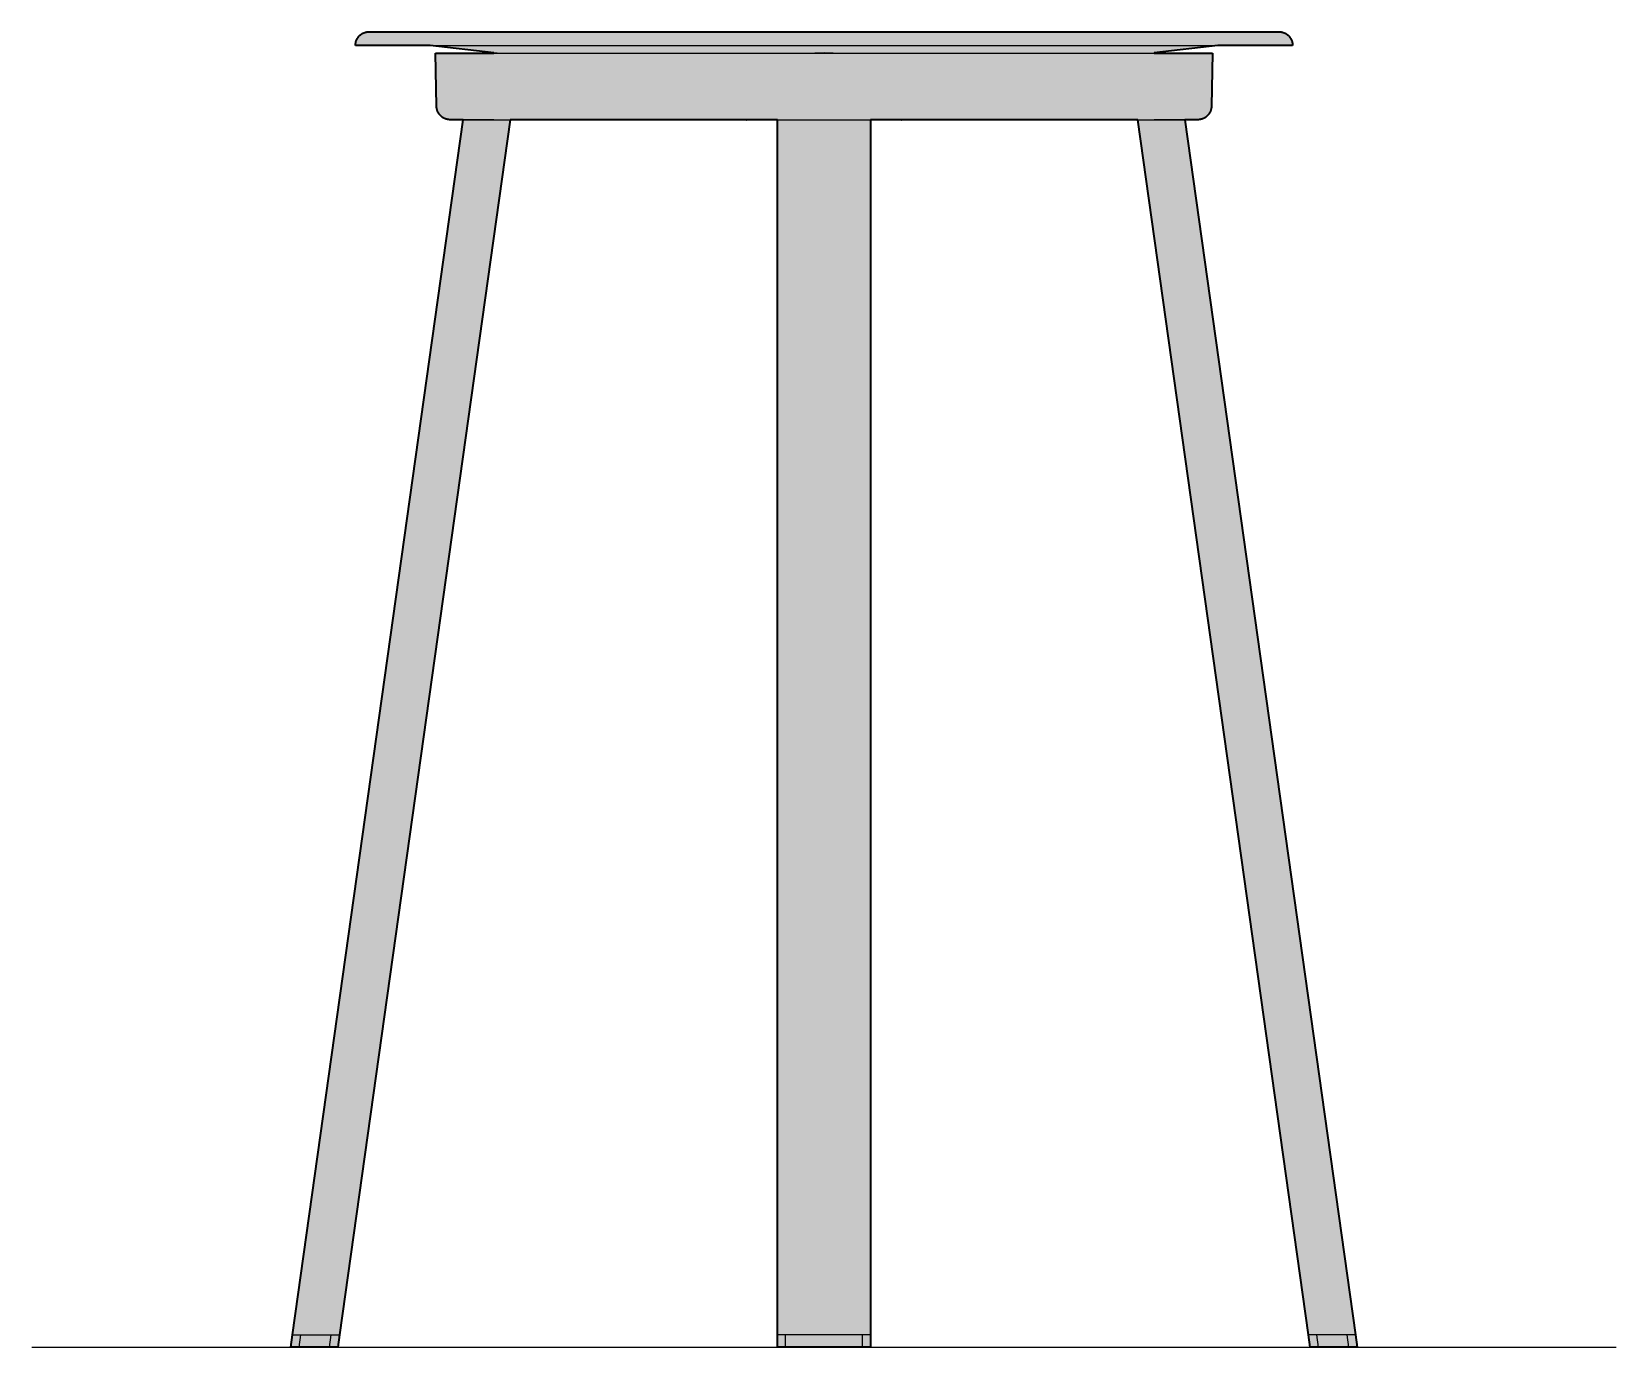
# Model space of a CAD drawing. Header units: millimetres. Extents: x 0 to 1155, y 0 to 480.
# Drawn here: x 0 to 578, y 0 to 480 of the extents above; entities that cross this region are included whole.
import ezdxf

# ---------------------------------------------------------------- set-up
doc = ezdxf.new("R2010")
doc.units = ezdxf.units.MM
doc.layers.add('Blocks', color=7, linetype='Continuous')
doc.layers.add('Blocks$Fill', color=7, linetype='Continuous', true_color=0xffffff)
doc.layers.add('Blocks$Inner', color=7, linetype='Continuous', lineweight=25, true_color=0x007f00)
doc.layers.add('Blocks$Outline', color=7, linetype='Continuous', lineweight=35, true_color=0xff3f3f)

# ---------------------------------------------------------------- blocks, each defined once
blk = doc.blocks.new('Revolver Stool Side')
at = {"layer": 'Blocks$Fill', "extrusion": (0, 0, -1)}
blk.add_hatch(color=256, dxfattribs=at).paths.add_polyline_path([(455.16, 480.05), (123.16, 480.05), (122.99, 480.05), (122.81, 480.04), (122.64, 480.03), (122.47, 480), (122.3, 479.98), (122.12, 479.94), (121.95, 479.9), (121.79, 479.86), (121.62, 479.81), (121.45, 479.75), (121.29, 479.69), (121.13, 479.62), (120.97, 479.55), (120.82, 479.47), (120.66, 479.38), (120.51, 479.29), (120.37, 479.2), (120.22, 479.1), (120.09, 478.99), (119.95, 478.88), (119.82, 478.77), (119.69, 478.65), (119.57, 478.53), (119.45, 478.4), (119.33, 478.27), (119.22, 478.13), (119.12, 477.99), (119.02, 477.85), (118.92, 477.7), (118.83, 477.55), (118.75, 477.4), (118.67, 477.24), (118.6, 477.09), (118.53, 476.93), (118.47, 476.76), (118.41, 476.6), (118.36, 476.43), (118.31, 476.26), (118.27, 476.09), (118.24, 475.92), (118.21, 475.75), (118.19, 475.58), (118.18, 475.4), (118.17, 475.23), (118.16, 475.05), (145.39, 475.05), (168.66, 472.35), (168.66, 472.23), (150.41, 472.23), (147.47, 472.17), (147.41, 472.17), (147.76, 452.85), (147.76, 452.68), (147.78, 452.51), (147.79, 452.34), (147.82, 452.16), (147.85, 451.99), (147.88, 451.83), (147.93, 451.66), (147.97, 451.49), (148.03, 451.33), (148.08, 451.17), (148.15, 451.01), (148.22, 450.85), (148.29, 450.69), (148.37, 450.54), (148.46, 450.39), (148.55, 450.24), (148.64, 450.1), (148.74, 449.96), (148.85, 449.82), (148.96, 449.69), (149.07, 449.56), (149.19, 449.44), (149.32, 449.31), (149.44, 449.2), (149.57, 449.09), (149.71, 448.98), (149.85, 448.88), (149.99, 448.78), (150.14, 448.68), (150.28, 448.6), (150.44, 448.51), (150.59, 448.44), (150.75, 448.36), (150.91, 448.3), (151.07, 448.24), (151.23, 448.18), (151.39, 448.13), (151.56, 448.09), (151.73, 448.05), (151.9, 448.02), (152.07, 447.99), (152.24, 447.97), (152.41, 447.95), (152.59, 447.94), (152.76, 447.94), (157.51, 447.94), (95.19, 4.5), (94.56, 0), (97.59, 0), (108.7, 0), (111.73, 0), (112.36, 4.5), (174.68, 447.94), (249.99, 447.94), (249.89, 447.84), (260.89, 447.84), (260.79, 447.94), (272.16, 447.94), (272.16, 4.5), (272.16, 0), (275.16, 0), (303.16, 0), (306.16, 0), (306.16, 4.5), (306.16, 447.94), (317.54, 447.94), (317.44, 447.84), (328.44, 447.84), (328.34, 447.94), (403.65, 447.94), (465.97, 4.5), (466.6, 0), (469.63, 0), (480.74, 0), (483.77, 0), (483.14, 4.5), (420.81, 447.94), (425.57, 447.94), (425.74, 447.94), (425.91, 447.95), (426.09, 447.97), (426.26, 447.99), (426.43, 448.02), (426.6, 448.05), (426.77, 448.09), (426.93, 448.13), (427.1, 448.18), (427.26, 448.24), (427.42, 448.3), (427.58, 448.36), (427.74, 448.44), (427.89, 448.51), (428.04, 448.6), (428.19, 448.68), (428.34, 448.78), (428.48, 448.88), (428.62, 448.98), (428.75, 449.09), (428.88, 449.2), (429.01, 449.31), (429.13, 449.44), (429.25, 449.56), (429.37, 449.69), (429.48, 449.82), (429.58, 449.96), (429.68, 450.1), (429.78, 450.24), (429.87, 450.39), (429.96, 450.54), (430.04, 450.69), (430.11, 450.85), (430.18, 451.01), (430.24, 451.17), (430.3, 451.33), (430.36, 451.49), (430.4, 451.66), (430.44, 451.83), (430.48, 451.99), (430.51, 452.16), (430.53, 452.34), (430.55, 452.51), (430.56, 452.68), (430.57, 452.85), (430.91, 472.17), (430.86, 472.17), (427.91, 472.23), (409.66, 472.23), (409.66, 472.35), (432.93, 475.05), (460.16, 475.05), (460.16, 475.23), (460.15, 475.4), (460.14, 475.58), (460.12, 475.75), (460.09, 475.92), (460.05, 476.09), (460.02, 476.26), (459.97, 476.43), (459.92, 476.6), (459.86, 476.76), (459.8, 476.93), (459.73, 477.09), (459.66, 477.24), (459.58, 477.4), (459.49, 477.55), (459.4, 477.7), (459.31, 477.85), (459.21, 477.99), (459.1, 478.13), (458.99, 478.27), (458.88, 478.4), (458.76, 478.53), (458.64, 478.65), (458.51, 478.77), (458.38, 478.88), (458.24, 478.99), (458.1, 479.1), (457.96, 479.2), (457.81, 479.29), (457.66, 479.38), (457.51, 479.47), (457.36, 479.55), (457.2, 479.62), (457.04, 479.69), (456.87, 479.75), (456.71, 479.81), (456.54, 479.86), (456.37, 479.9), (456.2, 479.94), (456.03, 479.98), (455.86, 480), (455.69, 480.03), (455.51, 480.04), (455.34, 480.05)], flags=0)
at = {"layer": 'Blocks$Inner'}
for p, q in [((-455.86, 480), (-455.69, 480.03)), ((-455.69, 480.03), (-455.51, 480.04)), ((-455.51, 480.04), (-455.34, 480.05)), ((-455.34, 480.05), (-455.16, 480.05)), ((-455.16, 480.05), (-123.16, 480.05)), ((-123.26, 480.05), (-123.23, 480.05)), ((-123.16, 480.05), (-122.99, 480.05)), ((-122.99, 480.05), (-122.81, 480.04)), ((-122.81, 480.04), (-122.64, 480.03)), ((-122.64, 480.03), (-122.47, 480)), ((-460.16, 475.23), (-460.15, 475.4)), ((-460.16, 475.05), (-460.16, 475.23)), ((-460.16, 475.05), (-118.16, 475.05)), ((-460.15, 475.4), (-460.14, 475.58)), ((-460.14, 475.58), (-460.12, 475.75)), ((-460.12, 475.75), (-460.09, 475.92)), ((-460.09, 475.92), (-460.05, 476.09)), ((-460.05, 476.09), (-460.02, 476.26)), ((-460.02, 476.26), (-459.97, 476.43)), ((-459.97, 476.43), (-459.92, 476.6)), ((-459.92, 476.6), (-459.86, 476.76)), ((-459.86, 476.76), (-459.8, 476.93)), ((-459.8, 476.93), (-459.73, 477.09)), ((-459.73, 477.09), (-459.66, 477.24)), ((-459.66, 477.24), (-459.58, 477.4)), ((-459.58, 477.4), (-459.49, 477.55)), ((-459.49, 477.55), (-459.4, 477.7)), ((-459.4, 477.7), (-459.31, 477.85)), ((-459.31, 477.85), (-459.21, 477.99)), ((-459.21, 477.99), (-459.1, 478.13)), ((-459.1, 478.13), (-458.99, 478.27)), ((-458.99, 478.27), (-458.88, 478.4)), ((-458.88, 478.4), (-458.76, 478.53)), ((-458.76, 478.53), (-458.64, 478.65)), ((-458.64, 478.65), (-458.51, 478.77)), ((-458.51, 478.77), (-458.38, 478.88)), ((-458.38, 478.88), (-458.24, 478.99)), ((-458.24, 478.99), (-458.1, 479.1)), ((-458.1, 479.1), (-457.96, 479.2)), ((-457.96, 479.2), (-457.81, 479.29)), ((-457.81, 479.29), (-457.66, 479.38)), ((-457.66, 479.38), (-457.51, 479.47)), ((-457.51, 479.47), (-457.36, 479.55)), ((-457.36, 479.55), (-457.2, 479.62)), ((-457.2, 479.62), (-457.04, 479.69)), ((-457.04, 479.69), (-456.87, 479.75)), ((-456.87, 479.75), (-456.71, 479.81)), ((-456.71, 479.81), (-456.54, 479.86)), ((-456.54, 479.86), (-456.37, 479.9)), ((-456.37, 479.9), (-456.2, 479.94)), ((-456.2, 479.94), (-456.03, 479.98)), ((-456.03, 479.98), (-455.86, 480)), ((-409.66, 472.35), (-432.93, 475.05)), ((-145.39, 475.05), (-168.66, 472.35)), ((-122.47, 480), (-122.3, 479.98)), ((-122.3, 479.98), (-122.12, 479.94)), ((-122.12, 479.94), (-121.95, 479.9)), ((-121.95, 479.9), (-121.79, 479.86)), ((-121.79, 479.86), (-121.62, 479.81)), ((-121.62, 479.81), (-121.45, 479.75)), ((-121.45, 479.75), (-121.29, 479.69)), ((-121.29, 479.69), (-121.13, 479.62)), ((-121.13, 479.62), (-120.97, 479.55)), ((-120.97, 479.55), (-120.82, 479.47)), ((-120.82, 479.47), (-120.66, 479.38)), ((-120.66, 479.38), (-120.51, 479.29)), ((-120.51, 479.29), (-120.37, 479.2)), ((-120.37, 479.2), (-120.22, 479.1)), ((-120.22, 479.1), (-120.09, 478.99)), ((-120.09, 478.99), (-119.95, 478.88)), ((-119.95, 478.88), (-119.82, 478.77)), ((-119.82, 478.77), (-119.69, 478.65)), ((-119.69, 478.65), (-119.57, 478.53)), ((-119.57, 478.53), (-119.45, 478.4)), ((-119.45, 478.4), (-119.33, 478.27)), ((-119.33, 478.27), (-119.22, 478.13)), ((-119.22, 478.13), (-119.12, 477.99)), ((-119.12, 477.99), (-119.02, 477.85)), ((-119.02, 477.85), (-118.92, 477.7)), ((-118.92, 477.7), (-118.83, 477.55)), ((-118.83, 477.55), (-118.75, 477.4)), ((-118.75, 477.4), (-118.67, 477.24)), ((-118.67, 477.24), (-118.6, 477.09)), ((-118.6, 477.09), (-118.53, 476.93)), ((-118.53, 476.93), (-118.47, 476.76)), ((-118.47, 476.76), (-118.41, 476.6)), ((-118.41, 476.6), (-118.36, 476.43)), ((-118.36, 476.43), (-118.31, 476.26)), ((-118.31, 476.26), (-118.27, 476.09)), ((-118.27, 476.09), (-118.24, 475.92)), ((-118.24, 475.92), (-118.21, 475.75)), ((-118.21, 475.75), (-118.19, 475.58)), ((-118.19, 475.58), (-118.18, 475.4)), ((-118.18, 475.4), (-118.17, 475.23)), ((-118.17, 475.23), (-118.16, 475.05)), ((-430.91, 472.17), (-430.57, 452.85)), ((-430.91, 472.17), (-147.41, 472.17)), ((-427.91, 472.23), (-430.86, 472.17)), ((-427.91, 472.23), (-150.41, 472.23)), ((-409.66, 472.35), (-409.66, 472.23)), ((-408.43, 472.23), (-409.66, 472.35)), ((-289.16, 472.35), (-292.46, 472.23)), ((-285.87, 472.23), (-289.16, 472.35)), ((-169.9, 472.23), (-168.92, 472.33)), ((-168.66, 472.35), (-168.66, 472.23)), ((-150.41, 472.23), (-147.47, 472.17)), ((-150.41, 472.23), (-147.52, 472.18)), ((-147.41, 472.17), (-147.76, 452.85)), ((-430.57, 452.85), (-430.56, 452.68)), ((-430.56, 452.68), (-430.55, 452.51)), ((-430.55, 452.51), (-430.53, 452.34)), ((-430.53, 452.34), (-430.51, 452.16)), ((-430.51, 452.16), (-430.48, 451.99)), ((-430.48, 451.99), (-430.44, 451.83)), ((-430.44, 451.83), (-430.4, 451.66)), ((-430.4, 451.66), (-430.36, 451.49)), ((-430.36, 451.49), (-430.3, 451.33)), ((-430.3, 451.33), (-430.24, 451.17)), ((-430.24, 451.17), (-430.18, 451.01)), ((-148.08, 451.17), (-148.15, 451.01)), ((-148.03, 451.33), (-148.08, 451.17)), ((-147.97, 451.49), (-148.03, 451.33)), ((-147.93, 451.66), (-147.97, 451.49)), ((-147.88, 451.83), (-147.93, 451.66)), ((-147.85, 451.99), (-147.88, 451.83)), ((-147.82, 452.16), (-147.85, 451.99)), ((-147.79, 452.34), (-147.82, 452.16)), ((-147.78, 452.51), (-147.79, 452.34)), ((-147.76, 452.68), (-147.78, 452.51)), ((-147.76, 452.85), (-147.76, 452.68)), ((-483.14, 4.5), (-420.81, 447.94)), ((-403.65, 447.94), (-465.97, 4.5)), ((-430.18, 451.01), (-430.11, 450.85)), ((-430.11, 450.85), (-430.04, 450.69)), ((-430.04, 450.69), (-429.96, 450.54)), ((-429.96, 450.54), (-429.87, 450.39)), ((-429.87, 450.39), (-429.78, 450.24)), ((-429.78, 450.24), (-429.68, 450.1)), ((-429.68, 450.1), (-429.58, 449.96)), ((-429.58, 449.96), (-429.48, 449.82)), ((-429.48, 449.82), (-429.37, 449.69)), ((-429.37, 449.69), (-429.25, 449.56)), ((-429.25, 449.56), (-429.13, 449.44)), ((-429.13, 449.44), (-429.01, 449.31)), ((-429.01, 449.31), (-428.88, 449.2)), ((-428.88, 449.2), (-428.75, 449.09)), ((-428.75, 449.09), (-428.62, 448.98)), ((-428.62, 448.98), (-428.48, 448.88)), ((-428.48, 448.88), (-428.34, 448.78)), ((-428.34, 448.78), (-428.19, 448.68)), ((-428.19, 448.68), (-428.04, 448.6)), ((-428.04, 448.6), (-427.89, 448.51)), ((-427.89, 448.51), (-427.74, 448.44)), ((-427.74, 448.44), (-427.58, 448.36)), ((-427.58, 448.36), (-427.42, 448.3)), ((-427.42, 448.3), (-427.26, 448.24)), ((-427.26, 448.24), (-427.1, 448.18)), ((-427.1, 448.18), (-426.93, 448.13)), ((-426.93, 448.13), (-426.77, 448.09)), ((-426.77, 448.09), (-426.6, 448.05)), ((-426.6, 448.05), (-426.43, 448.02)), ((-426.43, 448.02), (-426.26, 447.99)), ((-426.26, 447.99), (-426.09, 447.97)), ((-426.09, 447.97), (-425.91, 447.95)), ((-425.91, 447.95), (-425.74, 447.94)), ((-425.74, 447.94), (-425.57, 447.94)), ((-425.57, 447.94), (-289.16, 447.94)), ((-420.72, 447.84), (-420.62, 447.94)), ((-409.72, 447.84), (-420.72, 447.84)), ((-409.82, 447.94), (-409.72, 447.84)), ((-328.44, 447.84), (-328.34, 447.94)), ((-317.44, 447.84), (-328.44, 447.84)), ((-317.54, 447.94), (-317.44, 447.84)), ((-306.16, 447.94), (-306.16, 4.5)), ((-289.16, 447.94), (-152.76, 447.94)), ((-272.16, 4.5), (-272.16, 447.94)), ((-260.89, 447.84), (-260.79, 447.94)), ((-249.89, 447.84), (-260.89, 447.84)), ((-249.99, 447.94), (-249.89, 447.84)), ((-174.68, 447.94), (-112.36, 4.5)), ((-168.61, 447.84), (-168.51, 447.94)), ((-157.61, 447.84), (-168.61, 447.84)), ((-157.71, 447.94), (-157.61, 447.84)), ((-95.19, 4.5), (-157.51, 447.94)), ((-152.59, 447.94), (-152.76, 447.94)), ((-152.41, 447.95), (-152.59, 447.94)), ((-152.24, 447.97), (-152.41, 447.95)), ((-152.07, 447.99), (-152.24, 447.97)), ((-151.9, 448.02), (-152.07, 447.99)), ((-151.73, 448.05), (-151.9, 448.02)), ((-151.56, 448.09), (-151.73, 448.05)), ((-151.39, 448.13), (-151.56, 448.09)), ((-151.23, 448.18), (-151.39, 448.13)), ((-151.07, 448.24), (-151.23, 448.18)), ((-150.91, 448.3), (-151.07, 448.24)), ((-150.75, 448.36), (-150.91, 448.3)), ((-150.59, 448.44), (-150.75, 448.36)), ((-150.44, 448.51), (-150.59, 448.44)), ((-150.28, 448.6), (-150.44, 448.51)), ((-150.14, 448.68), (-150.28, 448.6)), ((-149.99, 448.78), (-150.14, 448.68)), ((-149.85, 448.88), (-149.99, 448.78)), ((-149.71, 448.98), (-149.85, 448.88)), ((-149.57, 449.09), (-149.71, 448.98)), ((-149.44, 449.2), (-149.57, 449.09)), ((-149.32, 449.31), (-149.44, 449.2)), ((-149.19, 449.44), (-149.32, 449.31)), ((-149.07, 449.56), (-149.19, 449.44)), ((-148.96, 449.69), (-149.07, 449.56)), ((-148.85, 449.82), (-148.96, 449.69)), ((-148.74, 449.96), (-148.85, 449.82)), ((-148.64, 450.1), (-148.74, 449.96)), ((-148.55, 450.24), (-148.64, 450.1)), ((-148.46, 450.39), (-148.55, 450.24)), ((-148.37, 450.54), (-148.46, 450.39)), ((-148.29, 450.69), (-148.37, 450.54)), ((-148.22, 450.85), (-148.29, 450.69)), ((-148.15, 451.01), (-148.22, 450.85)), ((-483.77, 0), (-483.14, 4.5)), ((-480.74, 0), (-483.77, 0)), ((-483.13, 4.5), (-483.11, 4.5)), ((-483.11, 4.5), (-483.09, 4.5)), ((-483.09, 4.5), (-480.11, 4.5)), ((-480.74, 0), (-480.11, 4.5)), ((-469.63, 0), (-480.74, 0)), ((-480.11, 4.5), (-469, 4.5)), ((-469.63, 0), (-469, 4.5)), ((-466.6, 0), (-469.63, 0)), ((-469, 4.5), (-468.31, 4.5)), ((-468.31, 4.5), (-467.86, 4.5)), ((-467.86, 4.5), (-467.81, 4.5)), ((-467.81, 4.5), (-467.79, 4.5)), ((-467.79, 4.5), (-467.74, 4.5)), ((-467.74, 4.5), (-466.35, 4.5)), ((-466.6, 0), (-465.97, 4.5)), ((-466.35, 4.5), (-466.34, 4.5)), ((-466.34, 4.5), (-466.32, 4.5)), ((-466.32, 4.5), (-466.31, 4.5)), ((-466.31, 4.5), (-466.28, 4.5)), ((-466.28, 4.5), (-466.27, 4.5)), ((-466.27, 4.5), (-466.25, 4.5)), ((-466.25, 4.5), (-466.24, 4.5)), ((-466.24, 4.5), (-466.22, 4.5)), ((-466.22, 4.5), (-466.02, 4.5)), ((-466.02, 4.5), (-466.01, 4.5)), ((-466.01, 4.5), (-465.97, 4.5)), ((-466.01, 4.5), (-466.01, 4.5)), ((-306.14, 4.5), (-306.16, 4.5)), ((-306.16, 0), (-306.16, 4.5)), ((-306.16, 0), (-303.16, 0)), ((-306.13, 4.5), (-306.14, 4.5)), ((-306.1, 4.5), (-306.13, 4.5)), ((-306.03, 4.5), (-306.1, 4.5)), ((-305.98, 4.5), (-306.03, 4.5)), ((-305.63, 4.5), (-305.98, 4.5)), ((-305.63, 4.5), (-305.63, 4.5)), ((-304.81, 4.5), (-305.63, 4.5)), ((-304.67, 4.5), (-304.81, 4.5)), ((-303.16, 4.5), (-304.67, 4.5)), ((-275.16, 4.5), (-303.16, 4.5)), ((-303.16, 0), (-303.16, 4.5)), ((-303.16, 0), (-275.16, 0)), ((-275.16, 0), (-275.16, 4.5)), ((-273.66, 4.5), (-275.16, 4.5)), ((-275.16, 0), (-272.16, 0)), ((-273.52, 4.5), (-273.66, 4.5)), ((-272.7, 4.5), (-273.52, 4.5)), ((-272.69, 4.5), (-272.7, 4.5)), ((-272.35, 4.5), (-272.69, 4.5)), ((-272.3, 4.5), (-272.35, 4.5)), ((-272.23, 4.5), (-272.3, 4.5)), ((-272.2, 4.5), (-272.23, 4.5)), ((-272.19, 4.5), (-272.2, 4.5)), ((-272.17, 4.5), (-272.19, 4.5)), ((-272.16, 4.5), (-272.17, 4.5)), ((-272.16, 0), (-272.16, 4.5)), ((-112.32, 4.5), (-112.36, 4.5)), ((-111.73, 0), (-112.36, 4.5)), ((-112.31, 4.5), (-112.32, 4.5)), ((-112.32, 4.5), (-112.32, 4.5)), ((-112.11, 4.5), (-112.31, 4.5)), ((-112.09, 4.5), (-112.11, 4.5)), ((-112.08, 4.5), (-112.09, 4.5)), ((-112.05, 4.5), (-112.08, 4.5)), ((-112.04, 4.5), (-112.05, 4.5)), ((-112.02, 4.5), (-112.04, 4.5)), ((-112.01, 4.5), (-112.02, 4.5)), ((-111.98, 4.5), (-112.01, 4.5)), ((-111.97, 4.5), (-111.98, 4.5)), ((-110.58, 4.5), (-111.97, 4.5)), ((-110.54, 4.5), (-110.58, 4.5)), ((-110.51, 4.5), (-110.54, 4.5)), ((-110.47, 4.5), (-110.51, 4.5)), ((-110.02, 4.5), (-110.47, 4.5)), ((-109.33, 4.5), (-110.02, 4.5)), ((-108.7, 0), (-109.33, 4.5)), ((-98.22, 4.5), (-109.33, 4.5)), ((-97.59, 0), (-98.22, 4.5)), ((-95.23, 4.5), (-98.22, 4.5)), ((-95.22, 4.5), (-95.23, 4.5)), ((-95.19, 4.5), (-95.22, 4.5)), ((-94.56, 0), (-95.19, 4.5)), ((-111.73, 0), (-108.7, 0)), ((-108.7, 0), (-97.59, 0)), ((-97.59, 0), (-94.56, 0))]:
    blk.add_line(p, q, dxfattribs=at)
at = {"layer": 'Blocks$Outline'}
for points in [[(-455.86, 480), (-455.69, 480.03)], [(-455.69, 480.03), (-455.51, 480.04)], [(-455.51, 480.04), (-455.34, 480.05)], [(-455.34, 480.05), (-455.16, 480.05)], [(-455.16, 480.05), (-123.16, 480.05)], [(-123.16, 480.05), (-122.99, 480.05)], [(-122.99, 480.05), (-122.81, 480.04)], [(-122.81, 480.04), (-122.64, 480.03)], [(-122.64, 480.03), (-122.47, 480)], [(-460.16, 475.23), (-460.15, 475.4)], [(-460.16, 475.05), (-460.16, 475.23)], [(-432.93, 475.05), (-460.16, 475.05)], [(-460.15, 475.4), (-460.14, 475.58)], [(-460.14, 475.58), (-460.12, 475.75)], [(-460.12, 475.75), (-460.09, 475.92)], [(-460.09, 475.92), (-460.05, 476.09)], [(-460.05, 476.09), (-460.02, 476.26)], [(-460.02, 476.26), (-459.97, 476.43)], [(-459.97, 476.43), (-459.92, 476.6)], [(-459.92, 476.6), (-459.86, 476.76)], [(-459.86, 476.76), (-459.8, 476.93)], [(-459.8, 476.93), (-459.73, 477.09)], [(-459.73, 477.09), (-459.66, 477.24)], [(-459.66, 477.24), (-459.58, 477.4)], [(-459.58, 477.4), (-459.49, 477.55)], [(-459.49, 477.55), (-459.4, 477.7)], [(-459.4, 477.7), (-459.31, 477.85)], [(-459.31, 477.85), (-459.21, 477.99)], [(-459.21, 477.99), (-459.1, 478.13)], [(-459.1, 478.13), (-458.99, 478.27)], [(-458.99, 478.27), (-458.88, 478.4)], [(-458.88, 478.4), (-458.76, 478.53)], [(-458.76, 478.53), (-458.64, 478.65)], [(-458.64, 478.65), (-458.51, 478.77)], [(-458.51, 478.77), (-458.38, 478.88)], [(-458.38, 478.88), (-458.24, 478.99)], [(-458.24, 478.99), (-458.1, 479.1)], [(-458.1, 479.1), (-457.96, 479.2)], [(-457.96, 479.2), (-457.81, 479.29)], [(-457.81, 479.29), (-457.66, 479.38)], [(-457.66, 479.38), (-457.51, 479.47)], [(-457.51, 479.47), (-457.36, 479.55)], [(-457.36, 479.55), (-457.2, 479.62)], [(-457.2, 479.62), (-457.04, 479.69)], [(-457.04, 479.69), (-456.87, 479.75)], [(-456.87, 479.75), (-456.71, 479.81)], [(-456.71, 479.81), (-456.54, 479.86)], [(-456.54, 479.86), (-456.37, 479.9)], [(-456.37, 479.9), (-456.2, 479.94)], [(-456.2, 479.94), (-456.03, 479.98)], [(-456.03, 479.98), (-455.86, 480)], [(-409.66, 472.35), (-432.93, 475.05)], [(-145.39, 475.05), (-168.66, 472.35)], [(-118.16, 475.05), (-145.39, 475.05)], [(-122.47, 480), (-122.3, 479.98)], [(-122.3, 479.98), (-122.12, 479.94)], [(-122.12, 479.94), (-121.95, 479.9)], [(-121.95, 479.9), (-121.79, 479.86)], [(-121.79, 479.86), (-121.62, 479.81)], [(-121.62, 479.81), (-121.45, 479.75)], [(-121.45, 479.75), (-121.29, 479.69)], [(-121.29, 479.69), (-121.13, 479.62)], [(-121.13, 479.62), (-120.97, 479.55)], [(-120.97, 479.55), (-120.82, 479.47)], [(-120.82, 479.47), (-120.66, 479.38)], [(-120.66, 479.38), (-120.51, 479.29)], [(-120.51, 479.29), (-120.37, 479.2)], [(-120.37, 479.2), (-120.22, 479.1)], [(-120.22, 479.1), (-120.09, 478.99)], [(-120.09, 478.99), (-119.95, 478.88)], [(-119.95, 478.88), (-119.82, 478.77)], [(-119.82, 478.77), (-119.69, 478.65)], [(-119.69, 478.65), (-119.57, 478.53)], [(-119.57, 478.53), (-119.45, 478.4)], [(-119.45, 478.4), (-119.33, 478.27)], [(-119.33, 478.27), (-119.22, 478.13)], [(-119.22, 478.13), (-119.12, 477.99)], [(-119.12, 477.99), (-119.02, 477.85)], [(-119.02, 477.85), (-118.92, 477.7)], [(-118.92, 477.7), (-118.83, 477.55)], [(-118.83, 477.55), (-118.75, 477.4)], [(-118.75, 477.4), (-118.67, 477.24)], [(-118.67, 477.24), (-118.6, 477.09)], [(-118.6, 477.09), (-118.53, 476.93)], [(-118.53, 476.93), (-118.47, 476.76)], [(-118.47, 476.76), (-118.41, 476.6)], [(-118.41, 476.6), (-118.36, 476.43)], [(-118.36, 476.43), (-118.31, 476.26)], [(-118.31, 476.26), (-118.27, 476.09)], [(-118.27, 476.09), (-118.24, 475.92)], [(-118.24, 475.92), (-118.21, 475.75)], [(-118.21, 475.75), (-118.19, 475.58)], [(-118.19, 475.58), (-118.18, 475.4)], [(-118.18, 475.4), (-118.17, 475.23)], [(-118.17, 475.23), (-118.16, 475.05)], [(-430.57, 452.85), (-430.91, 472.17)], [(-430.91, 472.17), (-430.86, 472.17)], [(-430.86, 472.17), (-427.91, 472.23)], [(-427.91, 472.23), (-409.66, 472.23)], [(-409.66, 472.23), (-409.66, 472.35)], [(-168.66, 472.35), (-168.66, 472.23)], [(-168.66, 472.23), (-150.41, 472.23)], [(-150.41, 472.23), (-147.47, 472.17)], [(-147.41, 472.17), (-147.76, 452.85)], [(-147.47, 472.17), (-147.41, 472.17)], [(-430.56, 452.68), (-430.57, 452.85)], [(-430.55, 452.51), (-430.56, 452.68)], [(-430.53, 452.34), (-430.55, 452.51)], [(-430.51, 452.16), (-430.53, 452.34)], [(-430.48, 451.99), (-430.51, 452.16)], [(-430.44, 451.83), (-430.48, 451.99)], [(-430.4, 451.66), (-430.44, 451.83)], [(-430.36, 451.49), (-430.4, 451.66)], [(-430.3, 451.33), (-430.36, 451.49)], [(-430.24, 451.17), (-430.3, 451.33)], [(-430.18, 451.01), (-430.24, 451.17)], [(-148.08, 451.17), (-148.15, 451.01)], [(-148.03, 451.33), (-148.08, 451.17)], [(-147.97, 451.49), (-148.03, 451.33)], [(-147.93, 451.66), (-147.97, 451.49)], [(-147.88, 451.83), (-147.93, 451.66)], [(-147.85, 451.99), (-147.88, 451.83)], [(-147.82, 452.16), (-147.85, 451.99)], [(-147.79, 452.34), (-147.82, 452.16)], [(-147.78, 452.51), (-147.79, 452.34)], [(-147.76, 452.68), (-147.78, 452.51)], [(-147.76, 452.85), (-147.76, 452.68)], [(-483.14, 4.5), (-420.81, 447.94)], [(-403.65, 447.94), (-465.97, 4.5)], [(-430.11, 450.85), (-430.18, 451.01)], [(-430.04, 450.69), (-430.11, 450.85)], [(-429.96, 450.54), (-430.04, 450.69)], [(-429.87, 450.39), (-429.96, 450.54)], [(-429.78, 450.24), (-429.87, 450.39)], [(-429.68, 450.1), (-429.78, 450.24)], [(-429.58, 449.96), (-429.68, 450.1)], [(-429.48, 449.82), (-429.58, 449.96)], [(-429.37, 449.69), (-429.48, 449.82)], [(-429.25, 449.56), (-429.37, 449.69)], [(-429.13, 449.44), (-429.25, 449.56)], [(-429.01, 449.31), (-429.13, 449.44)], [(-428.88, 449.2), (-429.01, 449.31)], [(-428.75, 449.09), (-428.88, 449.2)], [(-428.62, 448.98), (-428.75, 449.09)], [(-428.48, 448.88), (-428.62, 448.98)], [(-428.34, 448.78), (-428.48, 448.88)], [(-428.19, 448.68), (-428.34, 448.78)], [(-428.04, 448.6), (-428.19, 448.68)], [(-427.89, 448.51), (-428.04, 448.6)], [(-427.74, 448.44), (-427.89, 448.51)], [(-427.58, 448.36), (-427.74, 448.44)], [(-427.42, 448.3), (-427.58, 448.36)], [(-427.26, 448.24), (-427.42, 448.3)], [(-427.1, 448.18), (-427.26, 448.24)], [(-426.93, 448.13), (-427.1, 448.18)], [(-426.77, 448.09), (-426.93, 448.13)], [(-426.6, 448.05), (-426.77, 448.09)], [(-426.43, 448.02), (-426.6, 448.05)], [(-426.26, 447.99), (-426.43, 448.02)], [(-426.09, 447.97), (-426.26, 447.99)], [(-425.91, 447.95), (-426.09, 447.97)], [(-425.74, 447.94), (-425.91, 447.95)], [(-425.57, 447.94), (-425.74, 447.94)], [(-420.81, 447.94), (-425.57, 447.94)], [(-328.34, 447.94), (-403.65, 447.94)], [(-328.44, 447.84), (-328.34, 447.94)], [(-317.44, 447.84), (-328.44, 447.84)], [(-306.16, 447.94), (-317.54, 447.94)], [(-317.54, 447.94), (-317.44, 447.84)], [(-306.16, 4.5), (-306.16, 447.94)], [(-260.79, 447.94), (-272.16, 447.94)], [(-272.16, 447.94), (-272.16, 4.5)], [(-260.89, 447.84), (-260.79, 447.94)], [(-249.89, 447.84), (-260.89, 447.84)], [(-174.68, 447.94), (-249.99, 447.94)], [(-249.99, 447.94), (-249.89, 447.84)], [(-112.36, 4.5), (-174.68, 447.94)], [(-152.76, 447.94), (-157.51, 447.94)], [(-157.51, 447.94), (-95.19, 4.5)], [(-152.59, 447.94), (-152.76, 447.94)], [(-152.41, 447.95), (-152.59, 447.94)], [(-152.24, 447.97), (-152.41, 447.95)], [(-152.07, 447.99), (-152.24, 447.97)], [(-151.9, 448.02), (-152.07, 447.99)], [(-151.73, 448.05), (-151.9, 448.02)], [(-151.56, 448.09), (-151.73, 448.05)], [(-151.39, 448.13), (-151.56, 448.09)], [(-151.23, 448.18), (-151.39, 448.13)], [(-151.07, 448.24), (-151.23, 448.18)], [(-150.91, 448.3), (-151.07, 448.24)], [(-150.75, 448.36), (-150.91, 448.3)], [(-150.59, 448.44), (-150.75, 448.36)], [(-150.44, 448.51), (-150.59, 448.44)], [(-150.28, 448.6), (-150.44, 448.51)], [(-150.14, 448.68), (-150.28, 448.6)], [(-149.99, 448.78), (-150.14, 448.68)], [(-149.85, 448.88), (-149.99, 448.78)], [(-149.71, 448.98), (-149.85, 448.88)], [(-149.57, 449.09), (-149.71, 448.98)], [(-149.44, 449.2), (-149.57, 449.09)], [(-149.32, 449.31), (-149.44, 449.2)], [(-149.19, 449.44), (-149.32, 449.31)], [(-149.07, 449.56), (-149.19, 449.44)], [(-148.96, 449.69), (-149.07, 449.56)], [(-148.85, 449.82), (-148.96, 449.69)], [(-148.74, 449.96), (-148.85, 449.82)], [(-148.64, 450.1), (-148.74, 449.96)], [(-148.55, 450.24), (-148.64, 450.1)], [(-148.46, 450.39), (-148.55, 450.24)], [(-148.37, 450.54), (-148.46, 450.39)], [(-148.29, 450.69), (-148.37, 450.54)], [(-148.22, 450.85), (-148.29, 450.69)], [(-148.15, 451.01), (-148.22, 450.85)], [(-483.77, 0), (-483.14, 4.5)], [(-480.74, 0), (-483.77, 0)], [(-469.63, 0), (-480.74, 0)], [(-466.6, 0), (-469.63, 0)], [(-465.97, 4.5), (-466.6, 0)], [(-306.16, 0), (-306.16, 4.5)], [(-303.16, 0), (-306.16, 0)], [(-275.16, 0), (-303.16, 0)], [(-272.16, 0), (-275.16, 0)], [(-272.16, 4.5), (-272.16, 0)], [(-111.73, 0), (-112.36, 4.5)], [(-94.56, 0), (-97.59, 0)], [(-95.19, 4.5), (-94.56, 0)], [(-108.7, 0), (-111.73, 0)], [(-97.59, 0), (-108.7, 0)]]:
    blk.add_lwpolyline(points, dxfattribs=at)

msp = doc.modelspace()

# ---------------------------------------------------------------- linework, layer by layer
at = {"layer": 'Blocks'}
msp.add_lwpolyline([(0, 0), (578.33, 0)], dxfattribs=at)

# ---------------------------------------------------------------- block references
msp.add_blockref('Revolver Stool Side', (578.33, 0), dxfattribs=at)

doc.saveas('drawing.dxf')
